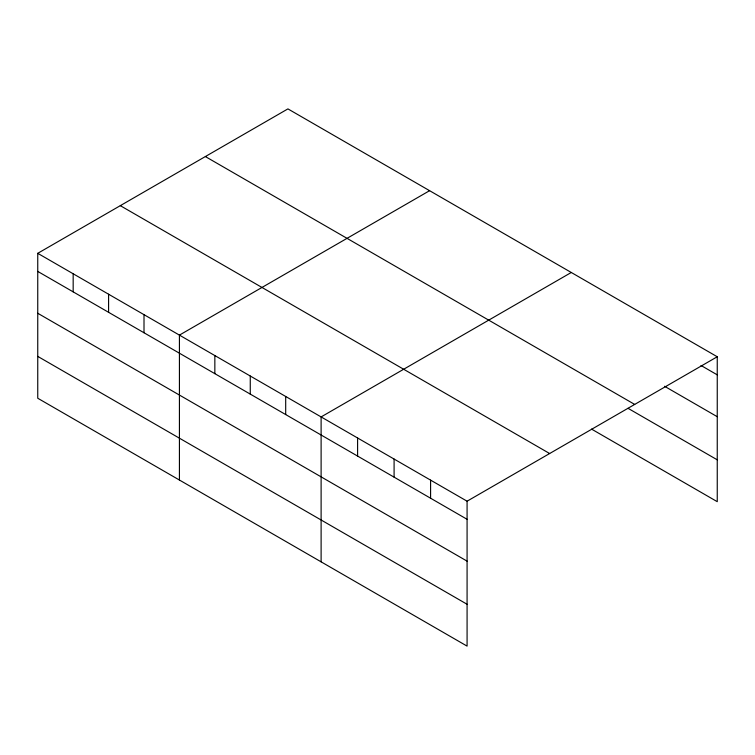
<?xml version="1.0" encoding="UTF-8"?>
<svg xmlns="http://www.w3.org/2000/svg" width="755" height="755" viewBox="0 0 755 755"><rect width="100%" height="100%" fill="white"/><g stroke="black" fill="none" stroke-linecap="round" stroke-linejoin="round"><path stroke-width="1.13" d="M37.75 253.321L467.081 501.197L467.081 646.11L37.75 398.244L37.75 253.321L287.919 108.89L717.25 356.756L717.25 501.679L591.552 429.104M429.595 190.685L179.426 335.116L179.426 480.038M571.28 272.48L321.111 416.92L321.111 561.833M467.081 501.197L717.25 356.756M701.027 365.486L717.25 374.848M664.542 386.267L717.25 416.703M205.36 156.549L634.691 404.425M628.047 408.323L717.25 459.823M120.309 205.662L549.64 453.529M37.75 271.413L467.081 519.289M37.75 313.268L467.081 561.135M37.75 356.388L467.081 604.264M430.586 480.123L430.586 498.215M394.091 459.059L394.091 477.151M357.596 437.985L357.596 456.077M285.692 396.469L285.692 414.561M250.264 376.018L250.264 394.11M214.845 355.567L214.845 373.659M144.007 314.675L144.007 332.766M108.588 294.224L108.588 312.315M73.169 273.772L73.169 291.864"/></g></svg>
